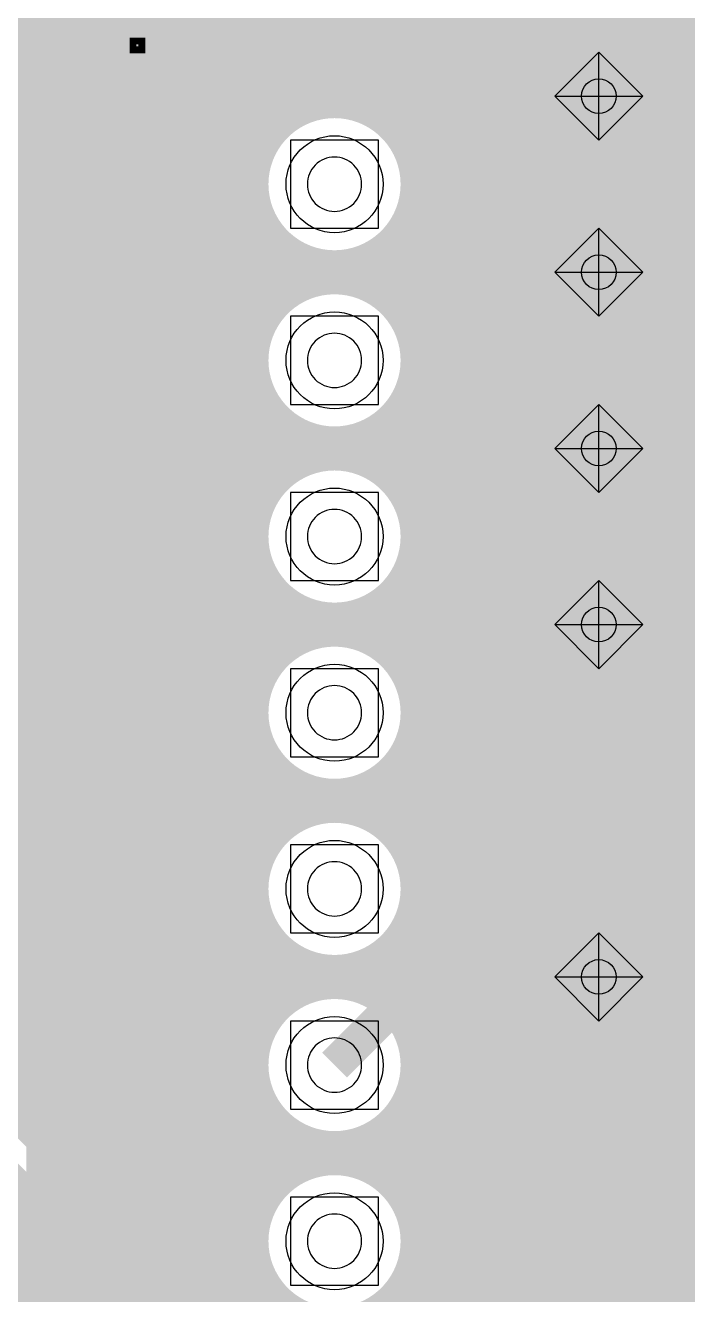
# Model space of a CAD drawing. Extents: x -5 to 108, y -42 to 54.
# Drawn here: x 9.51 to 19.06, y 25.9 to 44.2 of the extents above; entities that cross this region are included whole.
import ezdxf

# ---------------------------------------------------------------- set-up
doc = ezdxf.new("R2010")
doc.units = 0
doc.layers.get('0').update_dxf_attribs({"linetype": 'CONTINUOUS'})
for name, color, linetype in [('CMASK_GDO', 7, 'CONTINUOUS'), ('CSILK_GDO', 6, 'CONTINUOUS'), ('DRILL_GDO', 1, 'CONTINUOUS'), ('LAYER1_GDO', 4, 'CONTINUOUS'), ('LAYER2_GDO', 3, 'CONTINUOUS'), ('SMASK_GDO', 5, 'CONTINUOUS')]:
    doc.layers.add(name, color=color, linetype=linetype)

# ---------------------------------------------------------------- blocks, each defined once
blk = doc.blocks.new('ROUND_5')
blk.add_circle((0, 0), 0.699)
blk = doc.blocks.new('ROUND_15')
blk.add_circle((0, 0), 0.25)

msp = doc.modelspace()

# ---------------------------------------------------------------- linework, layer by layer
at = {"layer": 'CSILK_GDO', "const_width": 0.127}
for points in [[(12.7, 2.54), (30.48, 2.54), (30.48, 45.72), (12.7, 45.72), (12.7, 2.54)], [(11.05916, 43.82008), (11.19632, 43.82008), (11.20648, 43.82262), (11.21156, 43.8277), (11.21664, 43.83278), (11.21918, 43.8404), (11.21918, 43.9801), (11.21664, 43.98772), (11.21156, 43.99534), (11.20648, 44.00042), (11.19632, 44.00296), (11.05916, 44.00296), (11.049, 44.00042), (11.04392, 43.99534), (11.03884, 43.98772), (11.0363, 43.9801), (11.0363, 43.8404), (11.03884, 43.83278), (11.04392, 43.8277), (11.049, 43.82262), (11.05916, 43.82008)], [(11.07948, 43.86072), (11.07948, 43.95978), (11.17854, 43.95978), (11.17854, 43.86072), (11.07948, 43.86072)], [(12.7, 5.08), (15.24, 5.08), (15.24, 43.18), (12.7, 43.18), (12.7, 5.08)], [(11.16584, 42.59834), (11.16838, 42.58818), (11.17346, 42.5831), (11.18362, 42.58056), (11.19378, 42.57802), (11.2014, 42.58056), (11.21156, 42.5831), (11.21664, 42.58818), (11.21918, 42.59834), (11.21918, 43.09364), (11.21664, 43.1038), (11.21156, 43.10888), (11.2014, 43.11396), (11.19378, 43.1165), (11.18362, 43.11396), (11.17346, 43.10888), (11.16838, 43.1038), (11.16584, 43.09364), (11.16584, 42.87012), (9.97458, 42.87012), (9.95934, 42.86504), (9.95426, 42.8498), (9.95426, 42.8371), (9.95934, 42.82694), (10.30732, 42.58056), (10.31748, 42.57548), (10.3251, 42.57548), (10.34034, 42.58564), (10.34542, 42.59326), (10.34796, 42.60342), (10.34542, 42.61104), (10.34034, 42.61866), (10.05332, 42.82186), (11.16584, 42.82186), (11.16584, 42.59834)], [(11.21918, 41.72458), (11.21918, 41.68902), (11.21918, 41.6814), (11.2141, 41.67632), (11.20902, 41.6687), (11.2014, 41.66616), (9.98474, 41.25468), (9.97458, 41.25468), (9.96696, 41.25722), (9.9568, 41.27246), (9.95426, 41.28262), (9.95426, 41.29024), (9.95934, 41.29786), (9.96696, 41.30294), (11.16584, 41.7068), (9.96696, 42.11066), (9.95934, 42.11574), (9.95426, 42.12336), (9.95426, 42.13352), (9.9568, 42.14114), (9.96696, 42.15638), (9.97458, 42.15892), (9.98474, 42.15892), (11.2014, 41.74744), (11.20902, 41.7449), (11.2141, 41.73728), (11.21918, 41.7322), (11.21918, 41.72458)], [(10.29716, 39.3954), (10.29716, 39.39286), (10.2997, 39.38778), (10.30224, 39.3827), (10.44956, 39.1668), (9.97458, 39.1668), (9.96442, 39.16426), (9.95934, 39.15918), (9.95426, 39.14902), (9.95172, 39.13886), (9.95426, 39.13124), (9.95934, 39.12108), (9.96442, 39.116), (9.97458, 39.11346), (11.19378, 39.11346), (11.20394, 39.116), (11.20902, 39.12108), (11.2141, 39.13124), (11.2141, 39.13886), (11.2141, 39.14902), (11.20902, 39.15918), (11.20394, 39.16426), (11.19378, 39.1668), (10.51052, 39.1668), (10.3505, 39.40048), (10.3505, 39.73322), (10.51052, 39.96944), (11.19378, 39.96944), (11.20394, 39.97198), (11.20902, 39.97706), (11.2141, 39.98722), (11.2141, 39.99484), (11.2141, 40.005), (11.20902, 40.01262), (11.20394, 40.0177), (11.19378, 40.02024), (10.49782, 40.02024), (10.48258, 40.0177), (10.4775, 40.01008), (10.30224, 39.751), (10.2997, 39.74592), (10.29716, 39.7383), (10.29716, 39.3954)], [(11.21918, 38.54704), (11.21918, 38.20414), (11.21918, 38.19398), (11.2141, 38.1889), (11.04392, 37.93236), (11.0363, 37.92474), (11.03122, 37.91966), (11.0236, 37.91966), (10.50798, 37.91966), (10.50036, 37.91966), (10.49528, 37.92474), (10.49274, 37.92728), (10.48766, 37.93236), (10.31748, 38.1889), (10.3124, 38.20414), (10.3124, 38.54704), (10.31494, 38.54958), (10.32002, 38.56482), (10.57656, 38.82136), (10.58418, 38.82644), (10.59434, 38.82644), (10.61212, 38.81628), (10.61974, 38.80104), (10.61974, 38.79088), (10.61466, 38.78326), (10.3632, 38.53434), (10.3632, 38.20922), (10.52322, 37.973), (11.0109, 37.973), (11.16838, 38.20922), (11.16838, 38.53434), (10.91692, 38.78326), (10.91438, 38.79088), (10.91184, 38.80104), (10.91692, 38.8112), (10.922, 38.81882), (10.92962, 38.8239), (10.93978, 38.82644), (10.9474, 38.82644), (10.95502, 38.82136), (11.21156, 38.56482), (11.21664, 38.55466), (11.21664, 38.54958), (11.21918, 38.54704)], [(11.0236, 36.71824), (11.03376, 36.72078), (11.03884, 36.72332), (11.04392, 36.7284), (11.2141, 36.9443), (11.21664, 36.95192), (11.21918, 36.957), (11.21918, 37.38626), (11.21918, 37.39134), (11.21664, 37.39388), (11.21664, 37.39642), (11.2141, 37.4015), (11.07694, 37.57422), (11.19378, 37.57422), (11.20394, 37.57676), (11.20902, 37.58184), (11.2141, 37.592), (11.21664, 37.59962), (11.2141, 37.60978), (11.20902, 37.6174), (11.20394, 37.62248), (11.19378, 37.62502), (10.3378, 37.62502), (10.32764, 37.62248), (10.32256, 37.6174), (10.31748, 37.60978), (10.31494, 37.59962), (10.31748, 37.592), (10.32256, 37.58184), (10.32764, 37.57676), (10.3378, 37.57422), (11.0109, 37.57422), (11.16838, 37.3761), (11.16838, 36.96716), (11.0109, 36.77158), (10.3378, 36.77158), (10.32764, 36.76904), (10.32256, 36.76396), (10.31748, 36.7538), (10.31494, 36.74364), (10.31748, 36.73602), (10.32256, 36.72586), (10.32764, 36.72078), (10.3378, 36.71824), (11.0236, 36.71824)], [(11.21918, 36.2331), (11.21918, 35.72002), (11.21664, 35.7124), (11.21664, 35.70478), (11.21156, 35.6997), (11.04138, 35.52952), (11.0363, 35.52444), (11.02868, 35.5219), (11.0236, 35.5219), (10.50798, 35.5219), (10.50544, 35.5219), (10.49782, 35.52444), (10.4902, 35.52952), (10.32002, 35.6997), (10.31494, 35.7124), (10.3124, 35.72002), (10.3124, 36.2331), (10.31494, 36.23818), (10.31748, 36.24326), (10.32002, 36.25088), (10.4902, 36.4236), (10.50036, 36.42614), (10.50544, 36.42614), (10.50798, 36.42868), (11.0236, 36.42868), (11.02868, 36.42614), (11.03376, 36.42614), (11.04138, 36.4236), (11.21156, 36.25088), (11.21664, 36.24326), (11.21664, 36.23818), (11.21918, 36.2331)], [(10.52068, 35.57524), (11.0109, 35.57524), (11.16838, 35.73018), (11.16838, 36.2204), (11.0109, 36.37788), (10.52068, 36.37788), (10.3632, 36.2204), (10.3632, 35.73018), (10.52068, 35.57524)], [(11.19378, 34.75228), (11.20394, 34.75228), (11.21156, 34.7599), (11.2141, 34.76752), (11.21664, 34.77768), (11.2141, 34.7853), (11.21156, 34.79292), (11.20394, 34.80054), (11.19378, 34.80308), (10.00252, 34.80308), (10.00252, 35.2044), (9.99998, 35.21456), (9.9949, 35.21964), (9.98728, 35.22472), (9.97712, 35.22726), (9.96696, 35.22472), (9.95934, 35.21964), (9.95172, 35.21456), (9.94918, 35.2044), (9.94918, 34.34842), (9.95172, 34.33826), (9.95934, 34.33318), (9.96696, 34.3281), (9.97712, 34.32556), (9.98728, 34.3281), (9.9949, 34.33318), (9.99998, 34.33826), (10.00252, 34.34842), (10.00252, 34.75228), (11.19378, 34.75228)], [(11.21918, 32.9311), (11.21918, 32.41802), (11.21664, 32.4104), (11.21664, 32.40278), (11.21156, 32.3977), (11.04138, 32.22752), (11.0363, 32.22244), (11.02868, 32.2199), (11.0236, 32.2199), (10.50798, 32.2199), (10.50544, 32.2199), (10.49782, 32.22244), (10.4902, 32.22752), (10.32002, 32.3977), (10.31494, 32.4104), (10.3124, 32.41802), (10.3124, 32.9311), (10.31494, 32.93618), (10.31748, 32.94126), (10.32002, 32.94888), (10.4902, 33.1216), (10.50036, 33.12414), (10.50544, 33.12414), (10.50798, 33.12668), (11.0236, 33.12668), (11.02868, 33.12414), (11.03376, 33.12414), (11.04138, 33.1216), (11.21156, 32.94888), (11.21664, 32.94126), (11.21664, 32.93618), (11.21918, 32.9311)], [(10.52068, 32.27324), (11.0109, 32.27324), (11.16838, 32.42818), (11.16838, 32.9184), (11.0109, 33.07588), (10.52068, 33.07588), (10.3632, 32.9184), (10.3632, 32.42818), (10.52068, 32.27324)], [(11.19378, 31.87954), (11.20394, 31.88208), (11.20902, 31.88716), (11.2141, 31.89732), (11.21664, 31.90494), (11.2141, 31.9151), (11.20902, 31.92272), (11.20394, 31.9278), (11.19378, 31.93034), (10.50798, 31.93034), (10.50544, 31.93034), (10.50036, 31.9278), (10.49274, 31.92526), (10.48766, 31.92018), (10.31748, 31.70682), (10.31494, 31.69666), (10.3124, 31.69158), (10.3124, 31.26232), (10.31494, 31.25724), (10.31494, 31.2547), (10.31748, 31.24962), (10.45464, 31.0769), (10.3378, 31.0769), (10.32764, 31.07436), (10.32256, 31.06928), (10.31748, 31.05912), (10.31494, 31.04896), (10.31748, 31.04134), (10.32256, 31.03118), (10.32764, 31.0261), (10.3378, 31.02356), (11.19378, 31.02356), (11.20394, 31.0261), (11.20902, 31.03118), (11.2141, 31.04134), (11.21664, 31.04896), (11.2141, 31.05912), (11.20902, 31.06928), (11.20394, 31.07436), (11.19378, 31.0769), (10.52068, 31.0769), (10.3632, 31.27248), (10.3632, 31.68142), (10.52068, 31.87954), (11.19378, 31.87954)], [(11.19378, 30.6832), (11.20394, 30.68574), (11.20902, 30.69082), (11.2141, 30.70098), (11.21664, 30.7086), (11.2141, 30.71876), (11.20902, 30.72638), (11.20394, 30.73146), (11.19378, 30.734), (10.50798, 30.734), (10.50544, 30.73146), (10.50036, 30.73146), (10.4902, 30.72892), (10.32002, 30.5562), (10.31494, 30.54858), (10.31494, 30.5435), (10.3124, 30.53842), (10.3124, 29.85262), (10.31494, 29.84246), (10.32002, 29.83738), (10.33018, 29.8323), (10.3378, 29.82976), (10.34796, 29.8323), (10.35558, 29.83738), (10.36066, 29.84246), (10.3632, 29.85262), (10.3632, 30.52572), (10.52068, 30.6832), (10.72134, 30.6832), (10.57402, 30.46476), (10.57148, 30.45968), (10.56894, 30.45206), (10.56894, 30.10916), (10.57148, 30.10154), (10.57402, 30.09646), (10.74674, 29.83992), (10.74928, 29.83484), (10.75182, 29.8323), (10.7569, 29.82976), (10.76706, 29.82722), (11.0236, 29.82722), (11.03122, 29.82976), (11.0363, 29.8323), (11.04392, 29.83992), (11.2141, 30.09646), (11.21918, 30.10154), (11.21918, 30.10916), (11.21918, 30.45206), (11.21918, 30.45968), (11.2141, 30.46476), (11.06932, 30.6832), (11.19378, 30.6832)], [(10.77976, 29.88056), (10.61974, 30.11678), (10.61974, 30.44698), (10.77976, 30.6832), (11.0109, 30.6832), (11.16838, 30.44698), (11.16838, 30.11678), (11.0109, 29.88056), (10.77976, 29.88056)], [(11.19378, 28.62834), (11.20394, 28.63088), (11.20902, 28.63596), (11.2141, 28.64612), (11.2141, 28.65374), (11.2141, 28.6639), (11.20902, 28.67406), (11.20394, 28.67914), (11.19378, 28.68168), (10.05586, 28.68168), (11.20902, 29.4894), (11.2141, 29.49448), (11.21664, 29.49956), (11.21664, 29.50464), (11.2141, 29.51226), (11.21156, 29.52242), (11.20648, 29.53004), (11.2014, 29.53258), (11.19378, 29.53512), (9.97458, 29.53512), (9.96442, 29.53258), (9.95934, 29.5275), (9.95426, 29.51988), (9.95172, 29.50972), (9.95426, 29.5021), (9.95934, 29.49194), (9.96442, 29.48686), (9.97458, 29.48432), (11.1125, 29.48432), (9.95934, 28.6766), (9.95426, 28.6639), (9.95426, 28.6512), (9.9568, 28.64104), (9.95934, 28.63342), (9.96696, 28.63088), (9.97458, 28.62834), (11.19378, 28.62834)], [(11.21918, 27.23642), (11.21918, 26.72334), (11.21664, 26.71572), (11.21664, 26.7081), (11.21156, 26.70302), (11.04138, 26.53284), (11.0363, 26.52776), (11.02868, 26.52522), (11.0236, 26.52522), (10.50798, 26.52522), (10.50544, 26.52522), (10.49782, 26.52776), (10.4902, 26.53284), (10.32002, 26.70302), (10.31494, 26.71572), (10.3124, 26.72334), (10.3124, 27.23642), (10.31494, 27.2415), (10.31748, 27.24658), (10.32002, 27.2542), (10.4902, 27.42692), (10.50036, 27.42946), (10.50544, 27.42946), (10.50798, 27.432), (11.0236, 27.432), (11.02868, 27.42946), (11.03376, 27.42946), (11.04138, 27.42692), (11.21156, 27.2542), (11.21664, 27.24658), (11.21664, 27.2415), (11.21918, 27.23642)], [(10.52068, 26.57856), (11.0109, 26.57856), (11.16838, 26.7335), (11.16838, 27.22372), (11.0109, 27.3812), (10.52068, 27.3812), (10.3632, 27.22372), (10.3632, 26.7335), (10.52068, 26.57856)], [(11.19378, 26.18486), (11.20394, 26.1874), (11.20902, 26.19248), (11.2141, 26.20264), (11.21664, 26.21026), (11.2141, 26.22042), (11.20902, 26.22804), (11.20394, 26.23312), (11.19378, 26.23566), (10.50798, 26.23566), (10.50544, 26.23566), (10.50036, 26.23312), (10.49274, 26.23058), (10.48766, 26.2255), (10.31748, 26.01214), (10.31494, 26.00198), (10.3124, 25.9969), (10.3124, 25.56764)], [(10.3632, 25.5778), (10.3632, 25.98674), (10.52068, 26.18486), (11.19378, 26.18486)]]:
    msp.add_lwpolyline(points, dxfattribs=at)
for points in [[(13.0429, 44.45, 0.4142136), (13.97, 43.5229)], [(13.97, 43.5229, 0.4142136), (14.8971, 44.45)]]:
    msp.add_lwpolyline(points, format="xyb", dxfattribs=at)
at = {"layer": 'DRILL_GDO'}
for points in [[(17.78, 42.545), (18.415, 43.18), (17.78, 43.815), (17.145, 43.18), (17.78, 42.545)], [(17.78, 42.545), (17.78, 43.815)], [(17.145, 43.18), (18.415, 43.18)], [(13.335, 41.275), (14.605, 41.275), (14.605, 42.545), (13.335, 42.545), (13.335, 41.275)], [(17.78, 40.005), (18.415, 40.64), (17.78, 41.275), (17.145, 40.64), (17.78, 40.005)], [(17.78, 40.005), (17.78, 41.275)], [(17.145, 40.64), (18.415, 40.64)], [(13.335, 38.735), (14.605, 38.735), (14.605, 40.005), (13.335, 40.005), (13.335, 38.735)], [(17.78, 37.465), (18.415, 38.1), (17.78, 38.735), (17.145, 38.1), (17.78, 37.465)], [(17.78, 37.465), (17.78, 38.735)], [(17.145, 38.1), (18.415, 38.1)], [(13.335, 36.195), (14.605, 36.195), (14.605, 37.465), (13.335, 37.465), (13.335, 36.195)], [(17.78, 34.925), (18.415, 35.56), (17.78, 36.195), (17.145, 35.56), (17.78, 34.925)], [(17.78, 34.925), (17.78, 36.195)], [(17.145, 35.56), (18.415, 35.56)], [(13.335, 33.655), (14.605, 33.655), (14.605, 34.925), (13.335, 34.925), (13.335, 33.655)], [(13.335, 31.115), (14.605, 31.115), (14.605, 32.385), (13.335, 32.385), (13.335, 31.115)], [(17.78, 29.845), (18.415, 30.48), (17.78, 31.115), (17.145, 30.48), (17.78, 29.845)], [(17.78, 29.845), (17.78, 31.115)], [(17.145, 30.48), (18.415, 30.48)], [(13.335, 28.575), (14.605, 28.575), (14.605, 29.845), (13.335, 29.845), (13.335, 28.575)], [(13.335, 26.035), (14.605, 26.035), (14.605, 27.305), (13.335, 27.305), (13.335, 26.035)]]:
    msp.add_lwpolyline(points, dxfattribs=at)
for points in [[(13.97, 42.30116, 0.4142136), (13.57884, 41.91)], [(14.36116, 41.91, 0.4142136), (13.97, 42.30116)], [(13.57884, 41.91, 0.4142136), (13.97, 41.51884)], [(13.97, 41.51884, 0.4142136), (14.36116, 41.91)], [(13.97, 39.76116, 0.4142136), (13.57884, 39.37)], [(14.36116, 39.37, 0.4142136), (13.97, 39.76116)], [(13.57884, 39.37, 0.4142136), (13.97, 38.97884)], [(13.97, 38.97884, 0.4142136), (14.36116, 39.37)], [(13.97, 37.22116, 0.4142136), (13.57884, 36.83)], [(14.36116, 36.83, 0.4142136), (13.97, 37.22116)], [(13.57884, 36.83, 0.4142136), (13.97, 36.43884)], [(13.97, 36.43884, 0.4142136), (14.36116, 36.83)], [(13.97, 34.68116, 0.4142136), (13.57884, 34.29)], [(14.36116, 34.29, 0.4142136), (13.97, 34.68116)], [(13.57884, 34.29, 0.4142136), (13.97, 33.89884)], [(13.97, 33.89884, 0.4142136), (14.36116, 34.29)], [(13.97, 32.14116, 0.4142136), (13.57884, 31.75)], [(14.36116, 31.75, 0.4142136), (13.97, 32.14116)], [(13.57884, 31.75, 0.4142136), (13.97, 31.35884)], [(13.97, 31.35884, 0.4142136), (14.36116, 31.75)], [(13.97, 29.60116, 0.4142136), (13.57884, 29.21)], [(14.36116, 29.21, 0.4142136), (13.97, 29.60116)], [(13.57884, 29.21, 0.4142136), (13.97, 28.81884)], [(13.97, 28.81884, 0.4142136), (14.36116, 29.21)], [(13.97, 27.06116, 0.4142136), (13.57884, 26.67)], [(14.36116, 26.67, 0.4142136), (13.97, 27.06116)], [(13.57884, 26.67, 0.4142136), (13.97, 26.27884)], [(13.97, 26.27884, 0.4142136), (14.36116, 26.67)]]:
    msp.add_lwpolyline(points, format="xyb", dxfattribs=at)
at = {"layer": 'LAYER1_GDO'}
for points, const_width in [([(0.762, 30.5054), (16.4846, 46.228)], 0.254), ([(0.762, 31.15056), (15.83944, 46.228)], 0.254), ([(0.762, 31.79826), (15.19174, 46.228)], 0.254), ([(0.762, 32.44342), (14.54658, 46.228)], 0.254), ([(0.762, 33.09112), (13.89888, 46.228)], 0.254), ([(0.762, 33.73628), (13.25372, 46.228)], 0.254), ([(0.762, 34.38398), (12.60602, 46.228)], 0.254), ([(0.762, 35.03168), (11.95832, 46.228)], 0.254), ([(11.63574, 46.228), (0.762, 35.35426)], 0.254), ([(12.28344, 46.228), (0.762, 34.70656)], 0.254), ([(12.9286, 46.228), (0.762, 34.0614)], 0.254), ([(13.5763, 46.228), (0.762, 33.4137)], 0.254), ([(14.22146, 46.228), (0.762, 32.76854)], 0.254), ([(14.86916, 46.228), (0.762, 32.12084)], 0.254), ([(15.51432, 46.228), (0.762, 31.47568)], 0.254), ([(16.16202, 46.228), (0.762, 30.82798)], 0.254), ([(6.73862, 41.65346), (11.31316, 46.228)], 0.254), ([(16.80972, 46.228), (13.41882, 42.8371)], 0.254), ([(13.89126, 42.98696), (17.1323, 46.228)], 0.254), ([(14.07414, 32.82442), (27.47772, 46.228)], 0.254), ([(14.11478, 30.27934), (30.06344, 46.228)], 0.254), ([(17.45488, 46.228), (14.19352, 42.96664)], 0.254), ([(20.0406, 46.228), (14.23162, 40.41648)], 0.254), ([(22.62886, 46.228), (14.26718, 37.86886)], 0.254), ([(25.21458, 46.228), (14.30274, 35.31616)], 0.254), ([(27.8003, 46.228), (14.3383, 32.766)], 0.254), ([(30.38602, 46.228), (14.37132, 30.2133)], 0.254), ([(14.43482, 42.88536), (17.77746, 46.228)], 0.254), ([(14.4653, 40.33012), (20.36572, 46.228)], 0.254), ([(14.49578, 37.77234), (22.95144, 46.228)], 0.254), ([(14.52626, 35.21456), (25.53716, 46.228)], 0.254), ([(14.5542, 32.65678), (28.12288, 46.228)], 0.254), ([(14.58214, 30.099), (30.71114, 46.228)], 0.254), ([(18.10258, 46.228), (14.63548, 42.7609)], 0.254), ([(20.6883, 46.228), (14.66088, 40.20058)], 0.254), ([(23.27402, 46.228), (14.68628, 37.63772)], 0.254), ([(25.85974, 46.228), (14.70914, 35.0774)], 0.254), ([(28.448, 46.228), (14.732, 32.51454)], 0.254), ([(31.03372, 46.228), (14.75486, 29.94914)], 0.254), ([(14.78534, 36.12134), (24.892, 46.228)], 0.254), ([(14.79804, 42.60088), (18.42516, 46.228)], 0.254), ([(14.81836, 40.03548), (21.01088, 46.228)], 0.254), ([(14.83868, 37.47008), (23.5966, 46.228)], 0.254), ([(14.859, 34.90214), (26.18486, 46.228)], 0.254), ([(14.87678, 32.3342), (28.77058, 46.228)], 0.254), ([(14.89456, 29.76626), (31.3563, 46.228)], 0.254), ([(14.90218, 38.82644), (22.30374, 46.228)], 0.254), ([(18.74774, 46.228), (14.92758, 42.40784)], 0.254), ([(21.336, 46.228), (14.94282, 39.83736)], 0.254), ([(14.95298, 41.46296), (19.71802, 46.228)], 0.254), ([(23.92172, 46.228), (14.95806, 37.26434)], 0.254), ([(26.50744, 46.228), (14.97076, 34.69132)], 0.254), ([(29.09316, 46.228), (14.98346, 32.1183)], 0.254), ([(31.67888, 46.228), (14.99616, 29.54528)], 0.254), ([(15.01648, 42.17416), (19.07286, 46.228)], 0.254), ([(29.74086, 46.228), (15.02156, 31.51124)], 0.254), ([(15.02664, 39.59606), (21.65858, 46.228)], 0.254), ([(15.03426, 37.01796), (24.2443, 46.228)], 0.254), ([(27.15514, 46.228), (15.03426, 34.10712)], 0.254), ([(15.03934, 34.43732), (26.83002, 46.228)], 0.254), ([(24.56688, 46.228), (15.04188, 36.703)], 0.254), ([(15.04442, 31.85414), (29.41574, 46.228)], 0.254), ([(21.98116, 46.228), (15.04696, 39.2938)], 0.254), ([(19.39544, 46.228), (15.0495, 41.88206)], 0.254), ([(20.32, 43.18), (20.4597, 43.3197), (19.32178, 44.45762), (10.16, 44.45762), (10.16, 31.57474), (5.08, 31.57474)], 1.27), ([(15.04696, 29.2735), (28.4099, 42.6339)], 0.254), ([(13.0429, 42.46118), (0.762, 30.18028)], 0.254), ([(0.762, 29.8577), (12.89304, 41.98874)], 0.254), ([(28.13812, 42.03954), (15.00632, 28.90774)], 0.254), ([(12.91336, 41.68648), (0.762, 29.53512)], 0.254), ([(14.15542, 27.73426), (28.14574, 41.72458)], 0.254), ([(4.65582, 33.10382), (12.99464, 41.44518)], 0.254), ([(28.22194, 41.47566), (14.40434, 27.65806)], 0.254), ([(13.1191, 41.24452), (5.03682, 33.16224)], 0.254), ([(14.60754, 27.54122), (28.33878, 41.27246)], 0.254), ([(5.33908, 33.14192), (13.27912, 41.08196)], 0.254), ([(28.49372, 41.10228), (14.77772, 27.38628)], 0.254), ([(13.47216, 40.95242), (5.59562, 33.07588)], 0.254), ([(13.93952, 40.4495), (14.41704, 40.92702)], 0.254), ([(14.91234, 27.19832), (28.68168, 40.96766)], 0.254), ([(5.82168, 32.97936), (13.70584, 40.86352)], 0.254), ([(13.99794, 40.8305), (13.51788, 40.35044)], 0.254), ([(28.03144, 39.9923), (15.00632, 26.96972)], 0.254), ([(12.98956, 39.82212), (6.0198, 32.8549)], 0.254), ([(6.19506, 32.70504), (12.8905, 39.40048)], 0.254), ([(15.0495, 26.68778), (27.88666, 39.52494)], 0.254), ([(12.92352, 39.10838), (6.34492, 32.53232)], 0.254), ([(27.88666, 39.20236), (14.98346, 26.29916)], 0.254), ([(6.47192, 32.33674), (13.00988, 38.8747)], 0.254), ([(14.19352, 25.18664), (27.94762, 38.94074)], 0.254), ([(13.13942, 38.67912), (6.57352, 32.11322)], 0.254), ([(28.04668, 38.71722), (14.43482, 25.10282)], 0.254), ([(6.6421, 31.85922), (13.30452, 38.52164)], 0.254), ([(14.63548, 24.9809), (28.17876, 38.52418)], 0.254), ([(6.61924, 31.1912), (13.74394, 38.31336)], 0.254), ([(13.50264, 38.39718), (6.6675, 31.5595)], 0.254), ([(13.98524, 37.9095), (14.51356, 38.43782)], 0.254), ([(28.33878, 38.36162), (14.79804, 24.82088)], 0.254), ([(14.0462, 38.29304), (13.59662, 37.84346)], 0.254), ([(14.92758, 24.62784), (28.52674, 38.22446)], 0.254), ([(28.74518, 38.12032), (15.01648, 24.39162)], 0.254), ([(15.0495, 24.10206), (28.22956, 37.28212)], 0.254), ([(12.95654, 37.20338), (5.56768, 29.81452)], 0.254), ([(28.1305, 36.86048), (14.95044, 23.68042)], 0.254), ([(5.78358, 29.70784), (12.8905, 36.81476)], 0.254), ([(12.93114, 36.53282), (5.99186, 29.591)], 0.254), ([(14.23162, 22.63648), (28.16352, 36.56838)], 0.254), ([(6.31444, 29.591), (13.02766, 36.30422)], 0.254), ([(28.25242, 36.3347), (14.4653, 22.54758)], 0.254), ([(13.16228, 36.11372), (6.63702, 29.591)], 0.254), ([(14.66088, 22.42058), (28.37942, 36.13912)], 0.254), ([(6.9596, 29.591), (13.32992, 35.96132)], 0.254), ([(14.03096, 35.36696), (14.67866, 36.01466)], 0.254), ([(28.54452, 35.9791), (14.8209, 22.25548)], 0.254), ([(13.53566, 35.84194), (7.28472, 29.591)], 0.254), ([(7.6073, 29.591), (13.78204, 35.76574)], 0.254), ([(14.097, 35.75812), (13.6652, 35.32632)], 0.254), ([(14.94282, 22.05482), (28.74518, 35.85718)], 0.254), ([(28.98394, 35.77336), (15.02664, 21.81606)], 0.254), ([(12.93368, 34.5948), (7.9121, 29.57322)], 0.254), ([(8.15848, 29.49448), (12.89304, 34.22904)], 0.254), ([(12.94384, 33.95726), (8.3566, 29.37002)], 0.254), ([(8.52424, 29.21254), (13.04544, 33.73374)], 0.254), ([(13.1826, 33.55086), (8.68426, 29.05252)], 0.254), ([(8.84682, 28.88996), (13.35786, 33.401)], 0.254), ([(13.56868, 33.28924), (9.00684, 28.7274)], 0.254), ([(9.1694, 28.56738), (13.82268, 33.22066)], 0.254), ([(14.15288, 33.22574), (13.7287, 32.80156)], 0.254), ([(12.91844, 31.9913), (9.33196, 28.40482)], 0.254), ([(9.49198, 28.2448), (12.89558, 31.64586)], 0.254), ([(12.954, 31.3817), (9.65454, 28.08224)], 0.254), ([(9.8171, 27.91968), (13.06322, 31.1658)], 0.254), ([(13.20546, 30.988), (9.97204, 27.75458)], 0.254), ([(10.0965, 27.55392), (13.3858, 30.84322)], 0.254), ([(13.6017, 30.73654), (10.17524, 27.30754)], 0.254), ([(10.19048, 27.00274), (13.86586, 30.67558)], 0.254), ([(14.20876, 30.69844), (13.78712, 30.27426)], 0.254), ([(12.90574, 29.39288), (10.19048, 26.67762)], 0.254), ([(9.8933, 27.84348), (8.44296, 29.29382)], 0.254), ([(9.17448, 13.97), (9.17448, 27.12466), (7.72414, 28.575), (5.08, 28.575)], 1.27), ([(10.19048, 26.35504), (12.90066, 29.06522)], 0.254), ([(12.9667, 28.80868), (10.19048, 26.03246)], 0.254), ([(10.19048, 25.70988), (13.081, 28.59786)], 0.254), ([(13.23086, 28.42514), (10.19048, 25.38476)], 0.254), ([(10.19048, 25.06218), (13.41374, 28.28544)], 0.254), ([(13.63472, 28.18384), (10.19048, 24.7396)], 0.254), ([(13.2461, 27.4701), (13.9065, 28.13304)], 0.254), ([(14.27226, 28.17368), (13.84046, 27.74188)], 0.254), ([(10.19048, 24.41448), (13.1699, 27.3939)], 0.254), ([(10.19048, 16.18488), (10.19048, 27.12466)], 0.254), ([(12.89812, 26.79954), (10.19048, 24.0919)], 0.254), ([(10.19048, 23.76932), (12.90574, 26.48458)], 0.254), ([(12.98194, 26.23566), (10.19048, 23.44674)], 0.254), ([(10.19048, 23.12162), (13.09878, 26.03246)], 0.254), ([(13.25372, 25.86228), (10.19048, 22.79904)], 0.254)]:
    msp.add_lwpolyline(points, dxfattribs=dict(at, const_width=const_width))
at = {"layer": 'LAYER1_GDO', "const_width": 0.254}
for points in [[(13.97, 42.9895, 0.4142136), (12.8905, 41.91)], [(15.0495, 41.91, 0.4142136), (13.97, 42.9895)], [(12.8905, 41.91, 0.4142136), (13.97, 40.8305)], [(13.97, 40.8305, 0.4142136), (15.0495, 41.91)], [(13.97, 40.4495, 0.4142136), (12.8905, 39.37)], [(15.0495, 39.37, 0.4142136), (13.97, 40.4495)], [(12.8905, 39.37, 0.4142136), (13.97, 38.2905)], [(13.97, 38.2905, 0.4142136), (15.0495, 39.37)], [(13.97, 37.9095, 0.4142136), (12.8905, 36.83)], [(15.0495, 36.83, 0.4142136), (13.97, 37.9095)], [(12.8905, 36.83, 0.4142136), (13.97, 35.7505)], [(13.97, 35.7505, 0.4142136), (15.0495, 36.83)], [(13.97, 35.3695, 0.4142136), (12.8905, 34.29)], [(15.0495, 34.29, 0.4142136), (13.97, 35.3695)], [(12.8905, 34.29, 0.4142136), (13.97, 33.2105)], [(13.97, 33.2105, 0.4142136), (15.0495, 34.29)], [(13.97, 32.8295, 0.4142136), (12.8905, 31.75)], [(15.0495, 31.75, 0.4142136), (13.97, 32.8295)], [(12.8905, 31.75, 0.4142136), (13.97, 30.6705)], [(13.97, 30.6705, 0.4142136), (15.0495, 31.75)], [(13.97, 30.2895, 0.4142136), (12.8905, 29.21)], [(15.0495, 29.21, 0.4142136), (13.97, 30.2895)], [(12.8905, 29.21, 0.4142136), (13.97, 28.1305)], [(13.97, 28.1305, 0.4142136), (15.0495, 29.21)], [(10.19048, 27.12466, 0.1989124), (9.8929, 27.84308)], [(13.97, 27.7495, 0.4142136), (12.8905, 26.67)], [(15.0495, 26.67, 0.4142136), (13.97, 27.7495)], [(12.8905, 26.67, 0.4142136), (13.97, 25.5905)], [(13.97, 25.5905, 0.4142136), (15.0495, 26.67)]]:
    msp.add_lwpolyline(points, format="xyb", dxfattribs=at)
at = {"layer": 'LAYER2_GDO'}
for points, const_width in [([(5.08, 25.57526), (10.16, 25.57526), (10.16, 44.46016), (30.77972, 44.46016), (32.39008, 42.85234), (32.39008, 40.3606), (34.00552, 38.74262), (36.67506, 38.74262), (37.465, 37.95268), (37.465, 36.83)], 1.27), ([(11.176, 40.9194), (13.7033, 43.44416)], 0.254), ([(11.176, 41.56456), (13.0556, 43.44416)], 0.254), ([(11.176, 42.21226), (12.41044, 43.44416)], 0.254), ([(11.176, 42.85996), (11.76274, 43.44416)], 0.254), ([(11.44016, 43.44416), (11.176, 43.18254)], 0.254), ([(12.08532, 43.44416), (11.176, 42.53484)], 0.254), ([(12.73302, 43.44416), (11.176, 41.88968)], 0.254), ([(13.37818, 43.44416), (11.176, 41.24198)], 0.254), ([(11.176, 25.57526), (11.176, 43.44416), (30.35808, 43.44416), (31.37408, 42.4307), (31.37408, 40.3606)], 0.254), ([(14.02588, 43.44416), (13.41882, 42.8371)], 0.254), ([(13.89126, 42.98696), (14.34846, 43.44416)], 0.254), ([(14.07414, 32.82442), (24.69388, 43.44416)], 0.254), ([(14.11478, 30.27934), (27.2796, 43.44416)], 0.254), ([(14.67358, 43.44416), (14.19352, 42.96664)], 0.254), ([(17.2593, 43.44416), (14.23162, 40.41648)], 0.254), ([(19.84502, 43.44416), (14.26718, 37.86886)], 0.254), ([(22.43074, 43.44416), (14.30274, 35.31616)], 0.254), ([(25.019, 43.44416), (14.3383, 32.766)], 0.254), ([(14.43482, 42.88536), (14.99616, 43.44416)], 0.254), ([(14.4653, 40.33012), (17.58188, 43.44416)], 0.254), ([(14.49578, 37.77234), (20.1676, 43.44416)], 0.254), ([(14.52626, 35.21456), (22.75586, 43.44416)], 0.254), ([(14.5542, 32.65678), (25.34158, 43.44416)], 0.254), ([(15.31874, 43.44416), (14.63548, 42.7609)], 0.254), ([(17.90446, 43.44416), (14.66088, 40.20058)], 0.254), ([(20.49272, 43.44416), (14.68628, 37.63772)], 0.254), ([(23.07844, 43.44416), (14.70914, 35.0774)], 0.254), ([(25.66416, 43.44416), (14.732, 32.51454)], 0.254), ([(14.78534, 36.12134), (22.10816, 43.44416)], 0.254), ([(14.79804, 42.60088), (15.64132, 43.44416)], 0.254), ([(14.81836, 40.03548), (18.22958, 43.44416)], 0.254), ([(14.83868, 37.47008), (20.8153, 43.44416)], 0.254), ([(14.859, 34.90214), (23.40102, 43.44416)], 0.254), ([(14.87678, 32.3342), (25.98674, 43.44416)], 0.254), ([(14.90218, 38.82644), (19.52244, 43.44416)], 0.254), ([(15.96644, 43.44416), (14.92758, 42.40784)], 0.254), ([(18.55216, 43.44416), (14.94282, 39.83736)], 0.254), ([(14.95298, 41.46296), (16.93672, 43.44416)], 0.254), ([(21.13788, 43.44416), (14.95806, 37.26434)], 0.254), ([(23.7236, 43.44416), (14.97076, 34.69132)], 0.254), ([(26.31186, 43.44416), (14.98346, 32.1183)], 0.254), ([(15.01648, 42.17416), (16.28902, 43.44416)], 0.254), ([(26.95702, 43.44416), (15.02156, 31.51124)], 0.254), ([(15.02664, 39.59606), (18.87474, 43.44416)], 0.254), ([(15.03426, 37.01796), (21.46046, 43.44416)], 0.254), ([(24.3713, 43.44416), (15.03426, 34.10712)], 0.254), ([(15.03934, 34.43732), (24.04872, 43.44416)], 0.254), ([(21.78558, 43.44416), (15.04188, 36.703)], 0.254), ([(15.04442, 31.85414), (26.63444, 43.44416)], 0.254), ([(19.19732, 43.44416), (15.04696, 39.2938)], 0.254), ([(16.6116, 43.44416), (15.0495, 41.88206)], 0.254), ([(13.0429, 42.46118), (11.176, 40.59682)], 0.254), ([(11.176, 40.2717), (12.89304, 41.98874)], 0.254), ([(12.91336, 41.68648), (11.176, 39.94912)], 0.254), ([(11.176, 39.62654), (12.99464, 41.44518)], 0.254), ([(13.1191, 41.24452), (11.176, 39.30142)], 0.254), ([(11.176, 38.97884), (13.27912, 41.08196)], 0.254), ([(13.47216, 40.95242), (11.176, 38.65626)], 0.254), ([(13.93952, 40.4495), (14.41704, 40.92702)], 0.254), ([(11.176, 38.33368), (13.70584, 40.86352)], 0.254), ([(13.99794, 40.8305), (13.51788, 40.35044)], 0.254), ([(12.98956, 39.82212), (11.176, 38.00856)], 0.254), ([(11.176, 37.68598), (12.8905, 39.40048)], 0.254), ([(12.92352, 39.10838), (11.176, 37.3634)], 0.254), ([(11.176, 37.04082), (13.00988, 38.8747)], 0.254), ([(13.13942, 38.67912), (11.176, 36.7157)], 0.254), ([(11.176, 36.39312), (13.30452, 38.52164)], 0.254), ([(13.50264, 38.39718), (11.176, 36.07054)], 0.254), ([(11.176, 35.74542), (13.74394, 38.31336)], 0.254), ([(13.98524, 37.9095), (14.51356, 38.43782)], 0.254), ([(14.0462, 38.29304), (13.59662, 37.84346)], 0.254), ([(12.95654, 37.20338), (11.176, 35.42284)], 0.254), ([(13.97, 29.21), (20.32, 35.56), (33.655, 35.56), (34.925, 36.83)], 0.508), ([(11.176, 35.10026), (12.8905, 36.81476)], 0.254), ([(12.93114, 36.53282), (11.176, 34.77768)], 0.254), ([(11.176, 34.45256), (13.02766, 36.30422)], 0.254), ([(13.16228, 36.11372), (11.176, 34.12998)], 0.254), ([(11.176, 33.8074), (13.32992, 35.96132)], 0.254), ([(14.03096, 35.36696), (14.67866, 36.01466)], 0.254), ([(19.87042, 36.00958), (14.13764, 30.2768)], 0.254), ([(13.53566, 35.84194), (11.176, 33.48228)], 0.254), ([(11.176, 33.1597), (13.78204, 35.76574)], 0.254), ([(14.097, 35.75812), (13.6652, 35.32632)], 0.254), ([(14.15542, 27.73426), (21.34616, 34.925)], 0.254), ([(21.67128, 34.925), (14.40434, 27.65806)], 0.254), ([(14.60754, 27.54122), (21.99386, 34.925)], 0.254), ([(22.31644, 34.925), (14.77772, 27.38628)], 0.254), ([(14.91234, 27.19832), (22.63902, 34.925)], 0.254), ([(23.6093, 34.925), (14.98346, 26.29916)], 0.254), ([(21.02358, 34.925), (15.00632, 28.90774)], 0.254), ([(22.96414, 34.925), (15.00632, 26.96972)], 0.254), ([(15.0368, 29.37764), (20.58416, 34.925), (28.33624, 34.925)], 0.254), ([(15.04696, 29.2735), (20.701, 34.925)], 0.254), ([(15.0495, 26.68778), (23.28672, 34.925)], 0.254), ([(12.93368, 34.5948), (11.176, 32.83712)], 0.254), ([(11.176, 32.51454), (12.89304, 34.22904)], 0.254), ([(12.94384, 33.95726), (11.176, 32.18942)], 0.254), ([(11.176, 31.86684), (13.04544, 33.73374)], 0.254), ([(13.1826, 33.55086), (11.176, 31.54426)], 0.254), ([(11.176, 31.22168), (13.35786, 33.401)], 0.254), ([(13.56868, 33.28924), (11.176, 30.89656)], 0.254), ([(11.176, 30.57398), (13.82268, 33.22066)], 0.254), ([(14.15288, 33.22574), (13.7287, 32.80156)], 0.254), ([(12.91844, 31.9913), (11.176, 30.2514)], 0.254), ([(34.925, 31.75), (33.655, 30.48), (20.32, 30.48), (13.97, 24.13)], 0.508), ([(11.176, 29.92628), (12.89558, 31.64586)], 0.254), ([(12.954, 31.3817), (11.176, 29.6037)], 0.254), ([(11.176, 29.28112), (13.06322, 31.1658)], 0.254), ([(13.20546, 30.988), (11.176, 28.95854)], 0.254), ([(11.176, 28.63342), (13.3858, 30.84322)], 0.254), ([(19.87042, 30.92958), (14.13764, 25.1968)], 0.254), ([(13.6017, 30.73654), (11.176, 28.31084)], 0.254), ([(11.176, 27.98826), (13.86586, 30.67558)], 0.254), ([(14.20876, 30.69844), (13.78712, 30.27426)], 0.254), ([(21.11502, 29.845), (14.95044, 23.68042)], 0.254), ([(15.0368, 24.29764), (20.58416, 29.845), (28.33624, 29.845)], 0.254), ([(15.0495, 24.10206), (20.79244, 29.845)], 0.254), ([(17.60474, 26.0096), (21.44014, 29.845)], 0.254), ([(21.76272, 29.845), (17.95272, 26.035)], 0.254), ([(18.2753, 26.035), (22.0853, 29.845)], 0.254), ([(22.41042, 29.845), (18.60042, 26.035)], 0.254), ([(18.923, 26.035), (22.733, 29.845)], 0.254), ([(12.90574, 29.39288), (11.176, 27.66314)], 0.254), ([(11.176, 27.34056), (12.90066, 29.06522)], 0.254), ([(12.9667, 28.80868), (11.176, 27.01798)], 0.254), ([(11.176, 26.6954), (13.081, 28.59786)], 0.254), ([(13.23086, 28.42514), (11.176, 26.37028)], 0.254), ([(11.176, 26.0477), (13.41374, 28.28544)], 0.254), ([(13.63472, 28.18384), (11.176, 25.72512)], 0.254), ([(13.2461, 27.4701), (13.9065, 28.13304)], 0.254), ([(14.27226, 28.17368), (13.84046, 27.74188)], 0.254), ([(11.15822, 25.38222), (13.1699, 27.3939)], 0.254), ([(12.89812, 26.79954), (2.90576, 16.80718)], 0.254), ([(3.24866, 16.82496), (12.90574, 26.48458)], 0.254), ([(12.98194, 26.23566), (3.53568, 16.7894)], 0.254), ([(3.78714, 16.71828), (13.09878, 26.03246)], 0.254), ([(13.25372, 25.86228), (4.01066, 16.61922)], 0.254), ([(28.33624, 26.035), (17.78, 26.035)], 0.254), ([(17.33042, 25.84958), (14.13764, 22.6568)], 0.254)]:
    msp.add_lwpolyline(points, dxfattribs=dict(at, const_width=const_width))
at = {"layer": 'LAYER2_GDO', "const_width": 0.254}
for points in [[(13.97, 42.9895, 0.4142136), (12.8905, 41.91)], [(15.0495, 41.91, 0.4142136), (13.97, 42.9895)], [(12.8905, 41.91, 0.4142136), (13.97, 40.8305)], [(13.97, 40.8305, 0.4142136), (15.0495, 41.91)], [(13.97, 40.4495, 0.4142136), (12.8905, 39.37)], [(15.0495, 39.37, 0.4142136), (13.97, 40.4495)], [(12.8905, 39.37, 0.4142136), (13.97, 38.2905)], [(13.97, 38.2905, 0.4142136), (15.0495, 39.37)], [(13.97, 37.9095, 0.4142136), (12.8905, 36.83)], [(15.0495, 36.83, 0.4142136), (13.97, 37.9095)], [(12.8905, 36.83, 0.4142136), (13.97, 35.7505)], [(13.97, 35.7505, 0.4142136), (15.0495, 36.83)], [(13.97, 35.3695, 0.4142136), (12.8905, 34.29)], [(15.0495, 34.29, 0.4142136), (13.97, 35.3695)], [(12.8905, 34.29, 0.4142136), (13.97, 33.2105)], [(13.97, 33.2105, 0.4142136), (15.0495, 34.29)], [(13.97, 32.8295, 0.4142136), (12.8905, 31.75)], [(15.0495, 31.75, 0.4142136), (13.97, 32.8295)], [(12.8905, 31.75, 0.4142136), (13.97, 30.6705)], [(13.97, 30.6705, 0.4142136), (15.0495, 31.75)], [(13.97, 30.2895, 0.4142136), (12.8905, 29.21)], [(14.13764, 30.2768, 0.0389868), (13.97, 30.28989)], [(15.0495, 29.21, 0.0389865), (15.03641, 29.37758)], [(12.8905, 29.21, 0.4142136), (13.97, 28.1305)], [(13.97, 28.1305, 0.4142136), (15.0495, 29.21)], [(13.97, 27.7495, 0.4142136), (12.8905, 26.67)], [(15.0495, 26.67, 0.4142136), (13.97, 27.7495)], [(12.8905, 26.67, 0.4142136), (13.97, 25.5905)], [(13.97, 25.5905, 0.4142136), (15.0495, 26.67)], [(17.78, 26.035, 0.1989129), (17.33099, 25.84901)]]:
    msp.add_lwpolyline(points, format="xyb", dxfattribs=at)

# ---------------------------------------------------------------- block references
at = {"layer": 'CMASK_GDO'}
for p in [(13.97, 41.91), (13.97, 39.37), (13.97, 36.83), (13.97, 34.29), (13.97, 31.75), (13.97, 29.21), (13.97, 26.67)]:
    msp.add_blockref('ROUND_5', p, dxfattribs=at)
at = {"layer": 'LAYER1_GDO'}
for name, p in [('ROUND_15', (17.78, 43.18)), ('ROUND_5', (13.97, 41.91)), ('ROUND_15', (17.78, 40.64)), ('ROUND_5', (13.97, 39.37)), ('ROUND_15', (17.78, 38.1)), ('ROUND_5', (13.97, 36.83)), ('ROUND_15', (17.78, 35.56)), ('ROUND_5', (13.97, 34.29)), ('ROUND_5', (13.97, 31.75)), ('ROUND_15', (17.78, 30.48)), ('ROUND_5', (13.97, 29.21)), ('ROUND_5', (13.97, 26.67))]:
    msp.add_blockref(name, p, dxfattribs=at)
at = {"layer": 'LAYER2_GDO'}
for name, p in [('ROUND_15', (17.78, 43.18)), ('ROUND_5', (13.97, 41.91)), ('ROUND_15', (17.78, 40.64)), ('ROUND_5', (13.97, 39.37)), ('ROUND_15', (17.78, 38.1)), ('ROUND_5', (13.97, 36.83)), ('ROUND_15', (17.78, 35.56)), ('ROUND_5', (13.97, 34.29)), ('ROUND_5', (13.97, 31.75)), ('ROUND_15', (17.78, 30.48)), ('ROUND_5', (13.97, 29.21)), ('ROUND_5', (13.97, 26.67))]:
    msp.add_blockref(name, p, dxfattribs=at)
at = {"layer": 'SMASK_GDO'}
for p in [(13.97, 41.91), (13.97, 39.37), (13.97, 36.83), (13.97, 34.29), (13.97, 31.75), (13.97, 29.21), (13.97, 26.67)]:
    msp.add_blockref('ROUND_5', p, dxfattribs=at)

doc.saveas('drawing.dxf')
